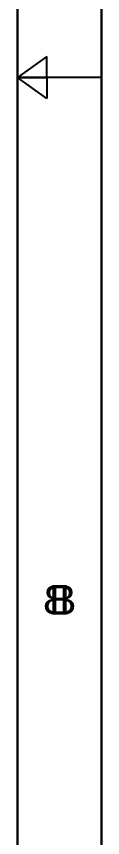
# Model space of a CAD drawing. Header units: inches. Extents: x -5.3 to 9.8, y -3.2 to 6.3.
# Drawn here: x 9.547 to 9.752, y -0.259 to 1.695 of the extents above; entities that cross this region are included whole.
import ezdxf

# ---------------------------------------------------------------- set-up
doc = ezdxf.new("R2010")
doc.units = ezdxf.units.IN
doc.header["$MEASUREMENT"] = 0
doc.layers.add('21_TITLE_BLOCK', color=56, linetype='Continuous')
doc.layers.add('22_TITLE_BLOCK_MIRRORED', color=56, linetype='Continuous')
doc.styles.add('Arial', font='', dxfattribs={"height": 0.2})
doc.styles.get('Arial').set_extended_font_data('Arial')

msp = doc.modelspace()

# ---------------------------------------------------------------- linework, layer by layer
at = {"layer": '21_TITLE_BLOCK'}
for p, q in [((9.62, 1.6), (9.55, 1.55)), ((9.62, 1.55), (9.62, 1.6)), ((9.55, 1.55), (9.62, 1.55)), ((9.62, 1.5), (9.55, 1.55)), ((9.55, 1.55), (9.62, 1.55)), ((9.62, 1.55), (9.62, 1.5))]:
    msp.add_line(p, q, dxfattribs=at)
at = {"layer": '21_TITLE_BLOCK', "const_width": 0.005}
for points in [[(9.75, -3.2), (9.75, 6.3)], [(9.55, -3), (9.55, 6.1)], [(9.55, 1.55), (9.75, 1.55)]]:
    msp.add_lwpolyline(points, dxfattribs=at)
at = {"layer": '21_TITLE_BLOCK', "const_width": 0.0025}
for points in [[(9.5487, 1.55, 1), (9.5512, 1.55, 1)], [(9.7487, 1.55, 1), (9.7512, 1.55, 1)]]:
    msp.add_lwpolyline(points, format="xyb", close=True, dxfattribs=at)
at = {"layer": '22_TITLE_BLOCK_MIRRORED'}
for p, q in [((9.62, 1.6), (9.55, 1.55)), ((9.62, 1.55), (9.62, 1.6)), ((9.55, 1.55), (9.62, 1.55)), ((9.62, 1.5), (9.55, 1.55)), ((9.55, 1.55), (9.62, 1.55)), ((9.62, 1.55), (9.62, 1.5))]:
    msp.add_line(p, q, dxfattribs=at)
at = {"layer": '22_TITLE_BLOCK_MIRRORED', "const_width": 0.005}
for points in [[(9.75, -3.2), (9.75, 6.3)], [(9.55, -3), (9.55, 6.1)], [(9.55, 1.55), (9.75, 1.55)]]:
    msp.add_lwpolyline(points, dxfattribs=at)
at = {"layer": '22_TITLE_BLOCK_MIRRORED', "const_width": 0.0025}
for points in [[(9.5487, 1.55, 1), (9.5512, 1.55, 1)], [(9.7487, 1.55, 1), (9.7512, 1.55, 1)]]:
    msp.add_lwpolyline(points, format="xyb", close=True, dxfattribs=at)

# ---------------------------------------------------------------- texts
at = {"layer": '21_TITLE_BLOCK', "style": 'Arial'}
msp.add_text('B', height=0.07, dxfattribs=at).set_placement((9.625, 0.272))
at = {"layer": '22_TITLE_BLOCK_MIRRORED', "style": 'Arial', "text_generation_flag": 2}
msp.add_text('B', height=0.07, rotation=360, dxfattribs=at).set_placement((9.675, 0.272))

doc.saveas('drawing.dxf')
